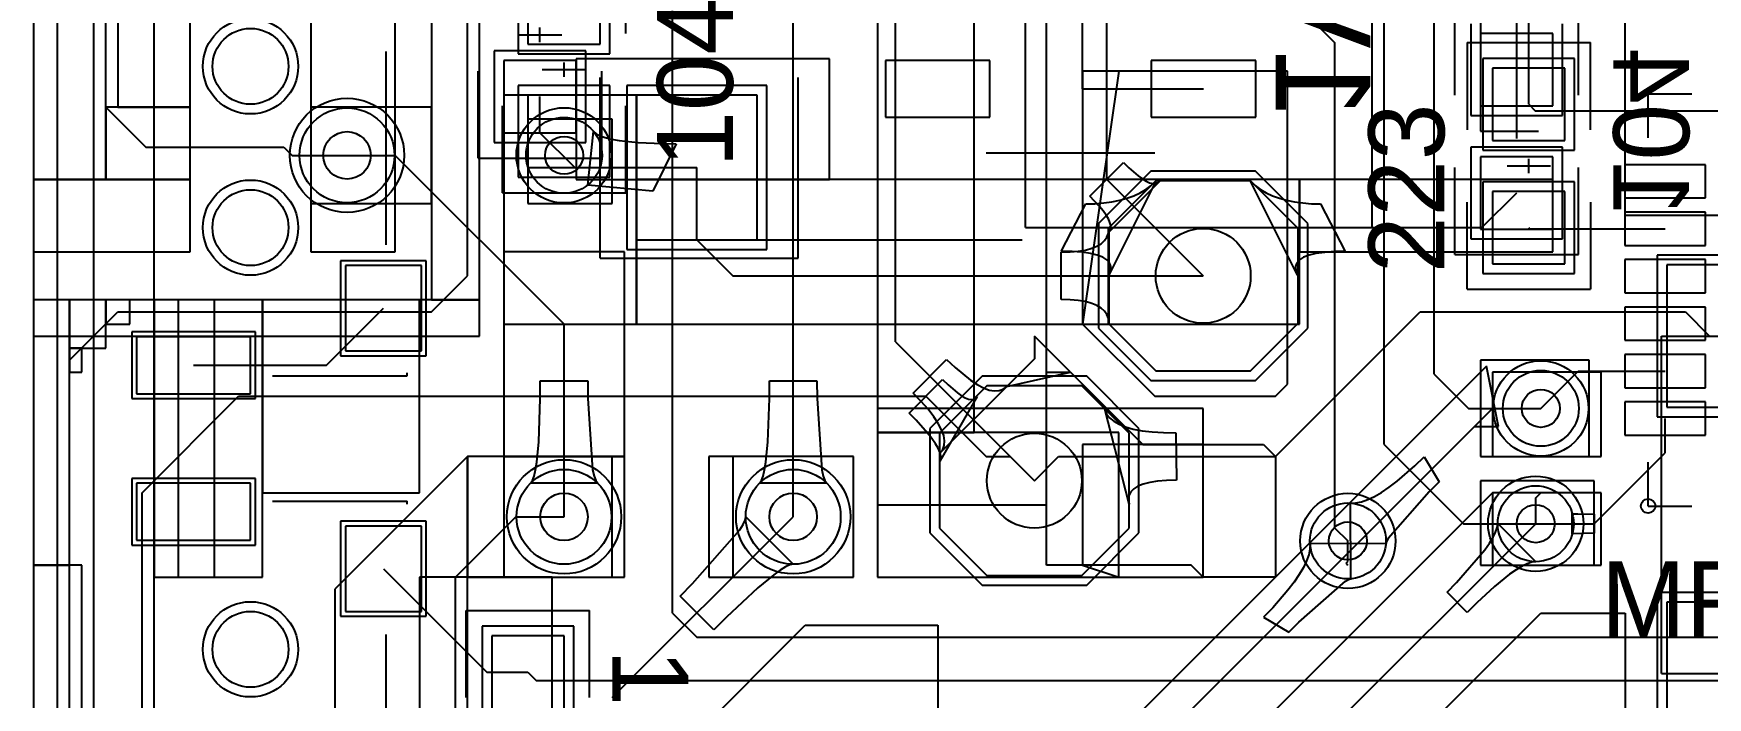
# Model space of a CAD drawing. Header units: millimetres. Extents: x 57.6 to 115.3, y 47.5 to 119.3.
# Drawn here: x 58.42 to 76.05, y 86.74 to 93.74 of the extents above; entities that cross this region are included whole.
import ezdxf

# ---------------------------------------------------------------- set-up
doc = ezdxf.new("R2010")
doc.units = ezdxf.units.MM
for name, color, linetype in [('BottomLayer', 5, 'Continuous'), ('BottomOverlay', 54, 'Continuous'), ('BottomSolder', 6, 'Continuous'), ('PadHoleLayer', 156, 'Continuous'), ('TopLayer', 1, 'Continuous'), ('TopOverlay', 2, 'Continuous'), ('TopSolder', 216, 'Continuous'), ('ViaHoleLayer', 16, 'Continuous')]:
    doc.layers.add(name, color=color, linetype=linetype)

msp = doc.modelspace()

# ---------------------------------------------------------------- linework, layer by layer
at = {"layer": 'BottomLayer'}
for p, q in [((58.42, 104.775), (58.42, 92.202)), ((59.182, 92.202), (59.182, 104.775)), ((59.182, 92.964), (59.182, 97.409)), ((68.869, 91.694), (68.869, 97.399)), ((69.469, 93.157), (69.469, 95.123)), ((74.041, 93.36), (74.041, 95.137)), ((61.341, 94.996), (61.341, 91.44)), ((62.23, 91.44), (62.23, 94.996)), ((62.992, 91.186), (62.992, 94.369)), ((72.517, 91.694), (72.517, 94.488)), ((59.309, 94.234), (59.309, 92.964)), ((60.071, 92.964), (60.071, 94.234)), ((62.611, 94.234), (62.611, 90.932)), ((63.119, 90.932), (63.119, 94.234)), ((75.184, 91.821), (75.184, 93.98)), ((74.422, 93.741), (73.66, 93.741)), ((73.66, 93.741), (73.66, 92.979)), ((74.422, 92.979), (74.422, 93.741)), ((64.135, 93.457), (63.373, 93.457)), ((63.373, 93.457), (63.373, 92.695)), ((64.135, 93.472), (64.135, 92.202)), ((66.802, 93.472), (64.135, 93.472)), ((64.135, 92.695), (64.135, 93.457)), ((66.802, 92.202), (66.802, 93.472)), ((68.492, 93.457), (67.392, 93.457)), ((67.392, 93.457), (67.392, 92.857)), ((68.492, 92.857), (68.492, 93.457)), ((71.292, 93.457), (70.192, 93.457)), ((70.192, 93.457), (70.192, 92.857)), ((71.292, 92.857), (71.292, 93.457)), ((63.373, 93.091), (63.373, 90.678)), ((64.77, 93.091), (63.373, 93.091)), ((64.77, 90.678), (64.77, 93.091)), ((66.04, 93.091), (64.77, 93.091)), ((64.77, 93.091), (64.77, 91.567)), ((66.04, 91.567), (66.04, 93.091)), ((69.469, 93.157), (70.742, 93.157)), ((59.182, 92.964), (59.602, 92.544)), ((59.182, 92.964), (59.182, 92.202)), ((60.071, 92.964), (59.182, 92.964)), ((59.309, 92.964), (60.071, 92.964)), ((60.071, 92.202), (60.071, 92.964)), ((63.754, 92.695), (63.754, 93.076)), ((73.66, 92.979), (74.422, 92.979)), ((67.392, 92.857), (68.492, 92.857)), ((70.192, 92.857), (71.292, 92.857)), ((63.373, 92.695), (64.135, 92.695)), ((63.754, 92.695), (64.12, 92.329)), ((64.257, 92.143), (64.318, 92.709)), ((64.318, 92.709), (64.346, 92.684)), ((64.346, 92.684), (64.387, 92.662)), ((64.387, 92.662), (64.441, 92.643)), ((64.441, 92.643), (64.508, 92.626)), ((64.508, 92.626), (64.589, 92.612)), ((64.589, 92.612), (64.789, 92.591)), ((64.789, 92.591), (65.042, 92.58)), ((65.189, 92.579), (64.942, 92.079)), ((65.042, 92.58), (65.189, 92.579)), ((59.602, 92.544), (61.058, 92.544)), ((61.058, 92.544), (61.146, 92.456)), ((61.146, 92.456), (61.722, 92.456)), ((74.422, 92.441), (73.66, 92.441)), ((73.66, 92.441), (73.66, 91.679)), ((74.422, 91.679), (74.422, 92.441)), ((64.12, 92.329), (65.405, 92.329)), ((65.405, 91.567), (65.405, 92.329)), ((58.42, 92.202), (59.182, 92.202)), ((58.42, 92.202), (58.42, 91.44)), ((60.071, 92.202), (58.42, 92.202)), ((59.182, 92.202), (60.071, 92.202)), ((60.071, 91.44), (60.071, 92.202)), ((64.135, 92.202), (66.802, 92.202)), ((64.942, 92.079), (64.257, 92.143)), ((64.77, 92.202), (64.77, 90.678)), ((71.755, 92.202), (64.77, 92.202)), ((70.239, 92.186), (69.739, 91.686)), ((70.24, 92.183), (69.745, 91.194)), ((70.008, 92.03), (70.074, 92.061)), ((70.074, 92.061), (70.134, 92.097)), ((70.134, 92.097), (70.19, 92.137)), ((70.19, 92.137), (70.24, 92.183)), ((71.239, 92.186), (70.239, 92.186)), ((71.733, 91.194), (71.238, 92.183)), ((71.238, 92.183), (71.288, 92.137)), ((71.739, 91.686), (71.239, 92.186)), ((71.288, 92.137), (71.344, 92.097)), ((71.344, 92.097), (71.404, 92.061)), ((71.404, 92.061), (71.47, 92.03)), ((71.755, 90.678), (71.755, 92.202)), ((71.755, 92.202), (71.755, 91.44)), ((74.422, 92.202), (71.755, 92.202)), ((73.675, 91.694), (74.041, 92.06)), ((74.422, 91.44), (74.422, 92.202)), ((69.242, 91.444), (69.502, 91.944)), ((69.502, 91.944), (69.599, 91.946)), ((69.599, 91.946), (69.691, 91.954)), ((69.691, 91.954), (69.778, 91.965)), ((69.778, 91.965), (69.86, 91.982)), ((69.86, 91.982), (69.936, 92.004)), ((69.936, 92.004), (70.008, 92.03)), ((71.47, 92.03), (71.542, 92.004)), ((71.542, 92.004), (71.618, 91.982)), ((71.618, 91.982), (71.7, 91.965)), ((71.7, 91.965), (71.787, 91.954)), ((71.787, 91.954), (71.879, 91.946)), ((71.879, 91.946), (71.976, 91.944)), ((71.976, 91.944), (72.236, 91.444)), ((68.869, 91.694), (72.517, 91.694)), ((69.739, 91.686), (69.739, 90.686)), ((69.741, 91.637), (69.746, 91.684)), ((69.746, 91.684), (69.746, 90.688)), ((71.739, 90.686), (71.739, 91.686)), ((72.517, 91.694), (73.675, 91.694)), ((73.66, 91.679), (74.422, 91.679)), ((78.867, 91.821), (75.184, 91.821)), ((64.77, 91.567), (66.04, 91.567)), ((65.405, 91.567), (68.834, 91.567)), ((65.405, 91.567), (65.786, 91.186)), ((69.62, 91.498), (69.665, 91.525)), ((69.665, 91.525), (69.701, 91.557)), ((69.701, 91.557), (69.726, 91.595)), ((69.726, 91.595), (69.741, 91.637)), ((58.42, 91.44), (60.071, 91.44)), ((61.341, 91.44), (62.23, 91.44)), ((69.36, 91.442), (69.242, 91.444)), ((69.242, 91.436), (69.338, 91.438)), ((69.242, 90.936), (69.242, 91.436)), ((69.338, 91.438), (69.424, 91.446)), ((69.463, 91.434), (69.36, 91.442)), ((69.424, 91.446), (69.499, 91.458)), ((69.551, 91.422), (69.463, 91.434)), ((69.499, 91.458), (69.565, 91.476)), ((69.624, 91.404), (69.551, 91.422)), ((69.565, 91.476), (69.62, 91.498)), ((69.682, 91.382), (69.624, 91.404)), ((69.725, 91.354), (69.682, 91.382)), ((69.753, 91.322), (69.725, 91.354)), ((71.753, 91.354), (71.725, 91.322)), ((71.796, 91.382), (71.753, 91.354)), ((71.755, 91.44), (74.422, 91.44)), ((71.854, 91.404), (71.796, 91.382)), ((71.927, 91.422), (71.854, 91.404)), ((72.118, 91.442), (71.927, 91.422)), ((72.236, 91.444), (72.118, 91.442)), ((62.611, 90.805), (62.992, 91.186)), ((65.786, 91.186), (70.739, 91.186)), ((69.745, 91.194), (69.763, 91.242)), ((69.765, 91.284), (69.753, 91.322)), ((69.763, 91.242), (69.765, 91.284)), ((71.725, 91.322), (71.713, 91.284)), ((71.713, 91.284), (71.715, 91.242)), ((71.715, 91.242), (71.733, 91.194)), ((76.523, 91.301), (75.623, 91.301)), ((75.623, 91.301), (75.623, 89.801)), ((58.42, 90.932), (58.42, 88.138)), ((58.801, 90.932), (58.42, 90.932)), ((58.42, 90.932), (58.42, 90.551)), ((63.119, 90.932), (58.42, 90.932)), ((58.801, 88.138), (58.801, 90.932)), ((58.801, 90.932), (58.801, 90.424)), ((59.182, 90.932), (58.801, 90.932)), ((58.801, 90.297), (59.309, 90.805)), ((59.182, 90.424), (59.182, 90.932)), ((59.182, 90.932), (59.182, 90.678)), ((59.436, 90.932), (59.182, 90.932)), ((59.309, 90.805), (62.611, 90.805)), ((59.436, 90.678), (59.436, 90.932)), ((62.611, 90.932), (63.119, 90.932)), ((63.119, 90.551), (63.119, 90.932)), ((69.338, 90.934), (69.242, 90.936)), ((69.424, 90.926), (69.338, 90.934)), ((69.499, 90.914), (69.424, 90.926)), ((69.565, 90.896), (69.499, 90.914)), ((69.62, 90.874), (69.565, 90.896)), ((69.665, 90.847), (69.62, 90.874)), ((69.701, 90.815), (69.665, 90.847)), ((69.726, 90.777), (69.701, 90.815)), ((71.501, 89.281), (73.025, 90.805)), ((73.025, 90.805), (75.819, 90.805)), ((75.819, 90.805), (76.073, 90.551)), ((59.182, 90.678), (59.436, 90.678)), ((63.373, 90.678), (64.77, 90.678)), ((64.77, 90.678), (71.755, 90.678)), ((69.741, 90.735), (69.726, 90.777)), ((69.739, 90.686), (70.239, 90.186)), ((69.746, 90.688), (69.741, 90.735)), ((71.239, 90.186), (71.739, 90.686)), ((58.42, 90.551), (63.119, 90.551)), ((58.801, 90.424), (59.182, 90.424)), ((58.801, 90.424), (58.801, 90.17)), ((58.928, 90.424), (58.801, 90.424)), ((58.801, 54.991), (58.801, 90.297)), ((58.928, 90.17), (58.928, 90.424)), ((58.801, 90.17), (58.928, 90.17)), ((67.641, 89.739), (67.995, 90.093)), ((67.995, 90.093), (68.052, 90.038)), ((73.724, 90.233), (69.532, 86.042)), ((70.239, 90.186), (71.239, 90.186)), ((73.85, 89.599), (73.724, 90.233)), ((73.787, 90.17), (73.787, 89.281)), ((74.93, 90.17), (73.787, 90.17)), ((74.93, 89.281), (74.93, 90.17)), ((59.563, 88.9), (60.579, 89.916)), ((60.579, 89.916), (67.818, 89.916)), ((67.818, 89.916), (68.453, 89.281)), ((68.461, 90.027), (67.961, 89.527)), ((68.052, 90.038), (68.151, 89.953)), ((68.151, 89.953), (68.195, 89.922)), ((68.195, 89.922), (68.233, 89.9)), ((69.461, 90.027), (68.461, 90.027)), ((69.961, 89.527), (69.461, 90.027)), ((67.31, 89.789), (67.31, 88.011)), ((70.739, 89.789), (67.31, 89.789)), ((68.357, 89.914), (67.967, 89.233)), ((68.233, 89.9), (68.267, 89.887)), ((68.267, 89.887), (68.296, 89.881)), ((68.296, 89.881), (68.321, 89.884)), ((68.321, 89.884), (68.341, 89.895)), ((68.341, 89.895), (68.357, 89.914)), ((69.215, 85.217), (73.787, 89.789)), ((69.958, 88.781), (69.702, 89.781)), ((69.702, 89.781), (69.721, 89.733)), ((70.739, 88.011), (70.739, 89.789)), ((73.787, 89.789), (74.295, 89.789)), ((75.623, 89.801), (76.523, 89.801)), ((67.715, 89.664), (67.641, 89.739)), ((67.835, 89.529), (67.715, 89.664)), ((69.532, 85.534), (73.596, 89.599)), ((69.721, 89.733), (69.753, 89.691)), ((69.753, 89.691), (69.797, 89.653)), ((69.797, 89.653), (69.853, 89.621)), ((69.853, 89.621), (69.922, 89.593)), ((69.922, 89.593), (70.003, 89.571)), ((70.003, 89.571), (70.097, 89.553)), ((73.596, 89.599), (73.85, 89.599)), ((67.881, 89.47), (67.835, 89.529)), ((67.919, 89.417), (67.881, 89.47)), ((67.947, 89.369), (67.919, 89.417)), ((67.961, 89.527), (67.961, 88.527)), ((69.961, 88.527), (69.961, 89.527)), ((70.097, 89.553), (70.203, 89.541)), ((70.203, 89.541), (70.321, 89.533)), ((70.321, 89.533), (70.452, 89.531)), ((70.452, 89.531), (70.458, 89.031)), ((62.992, 89.281), (61.595, 87.884)), ((62.992, 89.281), (62.992, 88.011)), ((64.516, 89.281), (62.992, 89.281)), ((62.992, 78.994), (62.992, 89.281)), ((64.516, 88.011), (64.516, 89.281)), ((65.532, 89.281), (65.532, 88.011)), ((67.056, 89.281), (65.532, 89.281)), ((67.056, 88.011), (67.056, 89.281)), ((67.966, 89.327), (67.947, 89.369)), ((67.975, 89.29), (67.966, 89.327)), ((67.967, 89.233), (67.976, 89.259)), ((67.976, 89.259), (67.975, 89.29)), ((68.453, 89.281), (68.707, 89.281)), ((68.707, 89.281), (68.961, 89.027)), ((68.961, 89.027), (69.215, 89.281)), ((69.215, 89.281), (71.501, 89.281)), ((72.967, 89.184), (73.066, 89.28)), ((73.066, 89.28), (73.225, 89.015)), ((73.787, 89.281), (74.93, 89.281)), ((72.783, 89.023), (72.967, 89.184)), ((59.563, 74.803), (59.563, 88.9)), ((69.957, 88.871), (69.951, 88.829)), ((69.976, 88.909), (69.957, 88.871)), ((70.007, 88.941), (69.976, 88.909)), ((70.051, 88.969), (70.007, 88.941)), ((70.107, 88.991), (70.051, 88.969)), ((73.787, 88.9), (70.104, 85.217)), ((70.176, 89.009), (70.107, 88.991)), ((70.257, 89.021), (70.176, 89.009)), ((70.351, 89.029), (70.257, 89.021)), ((70.458, 89.031), (70.351, 89.029)), ((72.473, 88.827), (72.543, 88.86)), ((72.543, 88.86), (72.618, 88.904)), ((72.618, 88.904), (72.698, 88.958)), ((73.119, 88.908), (72.687, 88.418)), ((72.698, 88.958), (72.783, 89.023)), ((73.225, 89.015), (73.119, 88.908)), ((73.787, 88.9), (73.787, 88.138)), ((74.93, 88.9), (73.787, 88.9)), ((74.295, 88.9), (73.787, 88.9)), ((74.241, 88.846), (74.295, 88.9)), ((74.93, 88.138), (74.93, 88.9)), ((69.951, 88.829), (69.958, 88.781)), ((72.292, 88.791), (72.347, 88.792)), ((72.295, 87.993), (72.292, 88.791)), ((72.347, 88.792), (72.408, 88.804)), ((72.408, 88.804), (72.473, 88.827)), ((74.241, 88.573), (74.241, 88.846)), ((62.865, 88.011), (63.5, 88.646)), ((63.5, 88.646), (64.008, 88.646)), ((64.516, 86.741), (66.421, 88.646)), ((65.362, 87.942), (65.859, 88.509)), ((65.859, 88.509), (65.893, 88.566)), ((65.893, 88.566), (65.914, 88.612)), ((65.914, 88.612), (65.921, 88.646)), ((65.921, 88.646), (66.421, 88.146)), ((67.961, 88.527), (68.461, 88.027)), ((69.461, 88.027), (69.961, 88.527)), ((69.723, 84.056), (74.241, 88.573)), ((69.723, 84.056), (74.241, 88.573)), ((73.819, 88.485), (73.835, 88.533)), ((73.835, 88.533), (73.841, 88.574)), ((73.841, 88.574), (74.241, 88.173)), ((71.864, 88.363), (71.863, 88.308)), ((72.662, 88.36), (71.864, 88.363)), ((72.669, 88.385), (72.662, 88.36)), ((72.687, 88.418), (72.669, 88.385)), ((73.707, 88.299), (73.755, 88.368)), ((73.755, 88.368), (73.792, 88.43)), ((73.792, 88.43), (73.819, 88.485)), ((71.828, 88.182), (71.795, 88.112)), ((71.851, 88.247), (71.828, 88.182)), ((71.863, 88.308), (71.851, 88.247)), ((73.408, 87.955), (73.707, 88.299)), ((74.2, 88.168), (74.152, 88.152)), ((74.241, 88.173), (74.2, 88.168)), ((58.42, 88.138), (58.42, 53.721)), ((58.928, 88.138), (58.42, 88.138)), ((58.42, 88.138), (58.801, 88.138)), ((58.928, 53.721), (58.928, 88.138)), ((62.484, 88.011), (62.484, 79.375)), ((63.881, 88.011), (62.484, 88.011)), ((62.865, 80.137), (62.865, 88.011)), ((62.992, 88.011), (64.516, 88.011)), ((63.881, 79.375), (63.881, 88.011)), ((65.532, 88.011), (67.056, 88.011)), ((66.217, 88.036), (66.05, 87.898)), ((66.284, 88.084), (66.217, 88.036)), ((66.341, 88.118), (66.284, 88.084)), ((66.387, 88.139), (66.341, 88.118)), ((66.421, 88.146), (66.387, 88.139)), ((67.31, 88.011), (70.739, 88.011)), ((68.461, 88.027), (69.461, 88.027)), ((71.751, 88.037), (71.697, 87.957)), ((71.795, 88.112), (71.751, 88.037)), ((72.237, 87.968), (72.27, 87.986)), ((72.27, 87.986), (72.295, 87.993)), ((73.787, 88.138), (74.93, 88.138)), ((73.966, 88.04), (73.808, 87.912)), ((74.035, 88.088), (73.966, 88.04)), ((74.097, 88.125), (74.035, 88.088)), ((74.152, 88.152), (74.097, 88.125)), ((61.595, 87.884), (61.595, 79.248)), ((65.231, 87.809), (65.362, 87.942)), ((65.584, 87.456), (65.231, 87.809)), ((66.05, 87.898), (65.717, 87.587)), ((71.632, 87.872), (71.471, 87.688)), ((71.697, 87.957), (71.632, 87.872)), ((71.747, 87.536), (72.237, 87.968)), ((73.307, 87.852), (73.408, 87.955)), ((73.519, 87.639), (73.307, 87.852)), ((73.808, 87.912), (73.622, 87.741)), ((71.471, 87.688), (71.375, 87.589)), ((71.882, 85.217), (74.295, 87.63)), ((73.622, 87.741), (73.519, 87.639)), ((74.295, 87.63), (75.184, 87.63)), ((75.184, 87.63), (75.184, 85.217)), ((76.523, 87.745), (75.623, 87.745)), ((75.623, 87.745), (75.623, 86.245)), ((65.278, 86.233), (66.548, 87.503)), ((65.717, 87.587), (65.584, 87.456)), ((66.548, 87.503), (67.945, 87.503)), ((67.945, 87.503), (67.945, 83.185)), ((71.375, 87.589), (71.64, 87.43)), ((71.64, 87.43), (71.747, 87.536))]:
    msp.add_line(p, q, dxfattribs=at)
for centre, radius in [((60.706, 93.394), 0.4), ((61.722, 92.456), 0.5), ((64.008, 92.456), 0.4), ((60.706, 91.694), 0.4), ((74.295, 89.789), 0.4), ((64.008, 88.646), 0.5), ((66.421, 88.646), 0.5), ((74.241, 88.573), 0.4), ((72.263, 88.392), 0.4), ((60.706, 87.249), 0.4)]:
    msp.add_circle(centre, radius, dxfattribs=at)
at = {"layer": 'BottomOverlay'}
for p, q in [((73.391, 93.091), (73.391, 94.01)), ((74.691, 93.091), (74.691, 94.01)), ((63.754, 93.726), (63.754, 93.802)), ((63.525, 93.726), (63.983, 93.726)), ((63.754, 93.65), (63.754, 93.726)), ((63.104, 92.426), (63.104, 93.345)), ((64.389, 91.93), (64.389, 93.276)), ((64.404, 92.426), (64.404, 93.345)), ((66.472, 91.93), (66.472, 93.276)), ((74.041, 92.71), (74.041, 92.786)), ((64.389, 91.371), (64.389, 92.59)), ((73.812, 92.71), (74.27, 92.71)), ((74.041, 92.634), (74.041, 92.71)), ((63.104, 92.426), (64.404, 92.426)), ((64.389, 91.371), (64.389, 92.435)), ((66.472, 91.371), (66.472, 92.514)), ((68.453, 92.481), (70.231, 92.481)), ((73.391, 91.41), (73.391, 92.329)), ((74.691, 91.41), (74.691, 92.329)), ((66.472, 91.371), (66.472, 92.181)), ((64.389, 91.371), (66.472, 91.371)), ((73.391, 91.41), (74.691, 91.41)), ((75.565, 86.995), (75.565, 90.551)), ((75.565, 90.551), (78.359, 90.551)), ((75.565, 86.995), (78.359, 86.995))]:
    msp.add_line(p, q, dxfattribs=at)
at = {"layer": 'BottomSolder'}
for p, q in [((73.558, 93.843), (73.558, 92.877)), ((74.524, 92.877), (74.524, 93.843)), ((64.237, 93.559), (63.271, 93.559)), ((63.271, 93.559), (63.271, 92.593)), ((64.237, 92.593), (64.237, 93.559)), ((68.492, 93.457), (67.392, 93.457)), ((67.392, 93.457), (67.392, 92.857)), ((68.492, 92.857), (68.492, 93.457)), ((71.292, 93.457), (70.192, 93.457)), ((70.192, 93.457), (70.192, 92.857)), ((71.292, 92.857), (71.292, 93.457)), ((66.142, 93.193), (64.668, 93.193)), ((64.668, 93.193), (64.668, 91.465)), ((66.142, 91.465), (66.142, 93.193)), ((67.392, 92.857), (68.492, 92.857)), ((70.192, 92.857), (71.292, 92.857)), ((73.558, 92.877), (74.524, 92.877)), ((63.271, 92.593), (64.237, 92.593)), ((74.524, 92.543), (73.558, 92.543)), ((73.558, 92.543), (73.558, 91.577)), ((74.524, 91.577), (74.524, 92.543)), ((70.188, 92.288), (69.637, 91.737)), ((71.29, 92.288), (70.188, 92.288)), ((71.841, 91.737), (71.29, 92.288)), ((69.637, 91.737), (69.637, 90.635)), ((71.841, 90.635), (71.841, 91.737)), ((73.558, 91.577), (74.524, 91.577)), ((64.668, 91.465), (66.142, 91.465)), ((76.625, 91.403), (75.521, 91.403)), ((75.521, 91.403), (75.521, 89.699)), ((69.637, 90.635), (70.188, 90.084)), ((71.29, 90.084), (71.841, 90.635)), ((68.41, 90.129), (67.859, 89.578)), ((69.512, 90.129), (68.41, 90.129)), ((70.063, 89.578), (69.512, 90.129)), ((70.188, 90.084), (71.29, 90.084)), ((67.859, 89.578), (67.859, 88.476)), ((70.063, 88.476), (70.063, 89.578)), ((75.521, 89.699), (76.625, 89.699)), ((67.859, 88.476), (68.41, 87.925)), ((69.512, 87.925), (70.063, 88.476)), ((68.41, 87.925), (69.512, 87.925)), ((76.625, 87.847), (75.521, 87.847)), ((75.521, 87.847), (75.521, 86.143))]:
    msp.add_line(p, q, dxfattribs=at)
for centre, radius in [((60.706, 93.394), 0.502), ((61.722, 92.456), 0.602), ((64.008, 92.456), 0.502), ((60.706, 91.694), 0.502), ((74.295, 89.789), 0.502), ((64.008, 88.646), 0.602), ((66.421, 88.646), 0.602), ((74.241, 88.573), 0.502), ((72.263, 88.392), 0.502), ((60.706, 87.249), 0.502)]:
    msp.add_circle(centre, radius, dxfattribs=at)
at = {"layer": 'PadHoleLayer'}
for centre, radius in [((60.706, 93.394), 0.4), ((60.706, 91.694), 0.4), ((70.739, 91.186), 0.5), ((68.961, 89.027), 0.5), ((60.706, 87.249), 0.4)]:
    msp.add_circle(centre, radius, dxfattribs=at)
at = {"layer": 'TopLayer'}
for p, q in [((67.31, 103.632), (67.31, 88.773)), ((69.088, 88.773), (69.088, 103.632)), ((67.499, 90.489), (67.499, 103.378)), ((67.31, 103.124), (67.31, 89.535)), ((68.326, 89.535), (68.326, 103.124)), ((73.171, 90.151), (73.171, 100.095)), ((73.66, 99.568), (73.66, 92.71)), ((74.041, 92.71), (74.041, 99.568)), ((58.42, 99.187), (58.42, 56.515)), ((59.055, 56.515), (59.055, 99.187)), ((74.168, 92.994), (74.168, 98.552)), ((58.674, 56.663), (58.674, 97.061)), ((69.723, 92.202), (69.723, 96.52)), ((72.644, 89.408), (72.644, 95.504)), ((71.247, 94.52), (72.127, 93.641)), ((59.69, 78.341), (59.69, 94.428)), ((63.627, 94.391), (63.627, 93.629)), ((64.389, 93.629), (64.389, 94.391)), ((66.421, 88.646), (66.421, 94.376)), ((65.151, 87.63), (65.151, 93.98)), ((63.627, 93.629), (64.389, 93.629)), ((72.127, 88.528), (72.127, 93.641)), ((69.469, 93.345), (69.469, 90.678)), ((71.628, 93.345), (69.469, 93.345)), ((69.85, 93.345), (69.469, 90.678)), ((71.628, 93.345), (69.85, 93.345)), ((71.628, 90.678), (71.628, 93.345)), ((71.628, 90.043), (71.628, 93.345)), ((74.549, 93.375), (73.787, 93.375)), ((73.787, 93.375), (73.787, 92.613)), ((74.549, 92.613), (74.549, 93.375)), ((64.389, 93.091), (63.627, 93.091)), ((63.627, 93.091), (63.627, 92.329)), ((64.389, 92.329), (64.389, 93.091)), ((61.341, 92.964), (61.341, 91.948)), ((62.611, 92.964), (61.341, 92.964)), ((62.611, 91.948), (62.611, 92.964)), ((74.168, 92.994), (74.236, 92.926)), ((74.236, 92.926), (76.347, 92.926)), ((63.627, 92.837), (63.627, 91.948)), ((64.516, 92.837), (63.627, 92.837)), ((64.516, 91.948), (64.516, 92.837)), ((73.66, 92.71), (74.041, 92.71)), ((73.787, 92.613), (74.549, 92.613)), ((61.722, 92.456), (62.23, 92.456)), ((62.23, 92.456), (64.008, 90.678)), ((63.627, 92.329), (64.389, 92.329)), ((69.546, 92.025), (69.9, 92.379)), ((69.9, 92.379), (69.956, 92.325)), ((69.956, 92.325), (70.055, 92.239)), ((70.055, 92.239), (70.099, 92.208)), ((70.099, 92.208), (70.139, 92.184)), ((76.028, 92.357), (75.178, 92.357)), ((75.178, 92.357), (75.178, 92.007)), ((76.028, 92.007), (76.028, 92.357)), ((69.723, 92.202), (70.739, 91.186)), ((70.239, 92.186), (69.739, 91.686)), ((70.279, 92.18), (69.745, 91.646)), ((70.139, 92.184), (70.175, 92.168)), ((70.175, 92.168), (70.207, 92.16)), ((70.207, 92.16), (70.235, 92.159)), ((70.235, 92.159), (70.259, 92.165)), ((71.239, 92.186), (70.239, 92.186)), ((70.259, 92.165), (70.279, 92.18)), ((71.739, 91.686), (71.239, 92.186)), ((74.549, 92.075), (73.787, 92.075)), ((73.787, 92.075), (73.787, 91.313)), ((74.549, 91.313), (74.549, 92.075)), ((61.341, 91.948), (62.611, 91.948)), ((63.627, 91.948), (64.516, 91.948)), ((69.647, 91.918), (69.546, 92.025)), ((69.686, 91.87), (69.647, 91.918)), ((69.717, 91.826), (69.686, 91.87)), ((75.178, 92.007), (76.028, 92.007)), ((76.028, 91.857), (75.178, 91.857)), ((75.178, 91.857), (75.178, 91.507)), ((76.028, 91.507), (76.028, 91.857)), ((69.741, 91.786), (69.717, 91.826)), ((69.739, 91.686), (69.739, 90.686)), ((69.757, 91.75), (69.741, 91.786)), ((69.765, 91.718), (69.757, 91.75)), ((69.76, 91.666), (69.766, 91.69)), ((69.766, 91.69), (69.765, 91.718)), ((71.739, 90.686), (71.739, 91.686)), ((74.168, 91.694), (74.18, 91.682)), ((74.18, 91.682), (75.603, 91.682)), ((69.745, 91.646), (69.76, 91.666)), ((75.178, 91.507), (76.028, 91.507)), ((63.373, 91.44), (63.373, 89.281)), ((64.643, 91.44), (63.373, 91.44)), ((64.643, 89.281), (64.643, 91.44)), ((76.028, 91.357), (75.178, 91.357)), ((75.178, 91.357), (75.178, 91.007)), ((76.028, 91.007), (76.028, 91.357)), ((62.506, 91.294), (61.706, 91.294)), ((61.706, 91.294), (61.706, 90.394)), ((62.506, 90.394), (62.506, 91.294)), ((73.787, 91.313), (74.549, 91.313)), ((75.178, 91.007), (76.028, 91.007)), ((59.69, 90.932), (59.69, 88.011)), ((60.325, 90.932), (59.69, 90.932)), ((59.944, 90.932), (59.944, 88.011)), ((60.833, 90.932), (59.944, 90.932)), ((60.325, 88.011), (60.325, 90.932)), ((60.833, 90.932), (60.833, 88.9)), ((62.484, 90.932), (60.833, 90.932)), ((60.833, 88.011), (60.833, 90.932)), ((61.506, 90.244), (62.106, 90.844)), ((62.484, 88.9), (62.484, 90.932)), ((76.028, 90.857), (75.178, 90.857)), ((75.178, 90.857), (75.178, 90.507)), ((76.028, 90.507), (76.028, 90.857)), ((64.008, 88.646), (64.008, 90.678)), ((69.469, 90.678), (71.628, 90.678)), ((69.469, 90.678), (70.231, 89.916)), ((69.739, 90.686), (70.239, 90.186)), ((71.239, 90.186), (71.739, 90.686)), ((60.706, 90.544), (59.506, 90.544)), ((59.506, 90.544), (59.506, 89.944)), ((60.706, 89.944), (60.706, 90.544)), ((67.499, 90.489), (68.961, 89.027)), ((69.342, 90.17), (68.961, 90.551)), ((68.961, 90.551), (68.961, 90.31)), ((75.178, 90.507), (76.028, 90.507)), ((61.706, 90.394), (62.506, 90.394)), ((67.683, 89.951), (68.037, 90.305)), ((68.037, 90.305), (68.126, 90.219)), ((68.961, 90.31), (68.671, 90.021)), ((73.66, 90.297), (73.66, 89.281)), ((74.803, 90.297), (73.66, 90.297)), ((74.803, 89.281), (74.803, 90.297)), ((76.028, 90.357), (75.178, 90.357)), ((75.178, 90.357), (75.178, 90.007)), ((76.028, 90.007), (76.028, 90.357)), ((60.106, 90.244), (61.506, 90.244)), ((68.126, 90.219), (68.287, 90.086)), ((68.671, 90.021), (69.342, 90.17)), ((69.088, 88.138), (69.088, 90.17)), ((69.088, 90.17), (69.342, 90.17)), ((69.342, 90.17), (70.104, 89.408)), ((70.239, 90.186), (71.239, 90.186)), ((73.171, 90.151), (73.533, 89.789)), ((74.295, 89.789), (74.688, 90.182)), ((74.688, 90.182), (75.603, 90.182)), ((59.506, 89.944), (60.706, 89.944)), ((63.757, 89.893), (63.758, 90.079)), ((63.758, 90.079), (64.258, 90.079)), ((64.258, 90.079), (64.259, 89.893)), ((66.17, 89.893), (66.171, 90.079)), ((66.171, 90.079), (66.671, 90.079)), ((66.671, 90.079), (66.672, 89.893)), ((67.769, 89.862), (67.683, 89.951)), ((68.461, 90.027), (67.961, 89.527)), ((68.671, 90.021), (67.967, 89.317)), ((68.287, 90.086), (68.359, 90.039)), ((68.359, 90.039), (68.425, 90.004)), ((68.425, 90.004), (68.486, 89.982)), ((69.461, 90.027), (68.461, 90.027)), ((68.486, 89.982), (68.541, 89.973)), ((68.541, 89.973), (68.59, 89.976)), ((68.59, 89.976), (68.634, 89.992)), ((68.634, 89.992), (68.671, 90.021)), ((69.961, 89.527), (69.461, 90.027)), ((70.231, 89.916), (71.501, 89.916)), ((71.501, 89.916), (71.628, 90.043)), ((75.178, 90.007), (76.028, 90.007)), ((63.741, 89.438), (63.757, 89.893)), ((64.259, 89.893), (64.309, 89.14)), ((66.154, 89.438), (66.17, 89.893)), ((66.672, 89.893), (66.722, 89.14)), ((67.841, 89.779), (67.769, 89.862)), ((67.902, 89.701), (67.841, 89.779)), ((73.533, 89.789), (74.295, 89.789)), ((76.028, 89.857), (75.178, 89.857)), ((75.178, 89.857), (75.178, 89.507)), ((76.028, 89.507), (76.028, 89.857)), ((67.949, 89.629), (67.902, 89.701)), ((67.984, 89.563), (67.949, 89.629)), ((75.603, 89.319), (75.603, 89.682)), ((63.721, 89.222), (63.741, 89.438)), ((66.134, 89.222), (66.154, 89.438)), ((67.31, 89.535), (67.31, 88.011)), ((69.85, 89.535), (67.31, 89.535)), ((67.31, 89.535), (68.326, 89.535)), ((67.961, 89.527), (67.961, 88.527)), ((68.006, 89.502), (67.984, 89.563)), ((67.996, 89.354), (68.012, 89.398)), ((68.015, 89.447), (68.006, 89.502)), ((68.012, 89.398), (68.015, 89.447)), ((70.739, 89.408), (69.469, 89.408)), ((69.469, 89.408), (69.469, 88.138)), ((69.85, 88.011), (69.85, 89.535)), ((69.961, 88.527), (69.961, 89.527)), ((70.104, 89.408), (71.374, 89.408)), ((70.739, 88.011), (70.739, 89.408)), ((71.374, 89.408), (71.501, 89.281)), ((72.644, 89.408), (73.479, 88.573)), ((75.178, 89.507), (76.028, 89.507)), ((63.373, 89.281), (64.643, 89.281)), ((63.373, 89.281), (63.373, 88.011)), ((64.643, 89.281), (63.373, 89.281)), ((63.707, 89.14), (63.721, 89.222)), ((64.643, 88.011), (64.643, 89.281)), ((65.786, 89.281), (65.786, 88.011)), ((67.056, 89.281), (65.786, 89.281)), ((66.12, 89.14), (66.134, 89.222)), ((67.056, 88.011), (67.056, 89.281)), ((67.967, 89.317), (67.996, 89.354)), ((71.501, 89.281), (71.501, 88.011)), ((73.66, 89.281), (74.803, 89.281)), ((74.857, 88.573), (75.603, 89.319)), ((63.674, 89.029), (63.692, 89.076)), ((63.692, 89.076), (63.707, 89.14)), ((64.309, 89.14), (64.324, 89.076)), ((64.324, 89.076), (64.342, 89.029)), ((66.087, 89.029), (66.105, 89.076)), ((66.105, 89.076), (66.12, 89.14)), ((66.722, 89.14), (66.737, 89.076)), ((66.737, 89.076), (66.755, 89.029)), ((60.706, 88.999), (59.506, 88.999)), ((59.506, 88.999), (59.506, 88.399)), ((60.706, 88.399), (60.706, 88.999)), ((60.833, 88.9), (62.484, 88.9)), ((63.654, 88.999), (63.674, 89.029)), ((64.362, 88.999), (63.654, 88.999)), ((64.342, 89.029), (64.362, 88.999)), ((66.067, 88.999), (66.087, 89.029)), ((66.775, 88.999), (66.067, 88.999)), ((66.755, 89.029), (66.775, 88.999)), ((73.66, 89.027), (73.66, 88.138)), ((74.857, 89.027), (73.66, 89.027)), ((74.857, 88.138), (74.857, 89.027)), ((67.31, 88.773), (69.088, 88.773)), ((74.626, 88.465), (74.626, 88.682)), ((74.626, 88.682), (74.628, 88.68)), ((62.506, 88.549), (61.706, 88.549)), ((61.706, 88.549), (61.706, 87.649)), ((62.506, 87.649), (62.506, 88.549)), ((67.961, 88.527), (68.461, 88.027)), ((69.461, 88.027), (69.961, 88.527)), ((72.127, 88.528), (72.263, 88.392)), ((73.479, 88.573), (74.241, 88.573)), ((74.241, 88.573), (74.857, 88.573)), ((74.628, 88.68), (74.636, 88.679)), ((74.636, 88.679), (74.647, 88.678)), ((74.647, 88.678), (74.685, 88.676)), ((74.685, 88.676), (74.857, 88.673)), ((74.857, 88.673), (74.857, 88.473)), ((59.506, 88.399), (60.706, 88.399)), ((72.263, 88.176), (72.263, 88.392)), ((74.857, 88.473), (74.626, 88.465)), ((72.244, 88.157), (72.263, 88.176)), ((72.244, 88.157), (72.263, 88.138)), ((59.69, 88.011), (60.325, 88.011)), ((59.944, 88.011), (60.833, 88.011)), ((62.106, 88.099), (63.195, 87.01)), ((63.373, 88.011), (64.643, 88.011)), ((65.786, 88.011), (67.056, 88.011)), ((67.31, 88.011), (69.85, 88.011)), ((68.461, 88.027), (69.461, 88.027)), ((70.612, 88.138), (69.088, 88.138)), ((69.469, 88.138), (69.85, 88.011)), ((69.85, 88.011), (70.739, 88.011)), ((70.739, 88.011), (70.612, 88.138)), ((71.501, 88.011), (70.739, 88.011)), ((73.66, 88.138), (74.857, 88.138)), ((61.706, 87.649), (62.506, 87.649)), ((65.151, 87.63), (65.405, 87.376)), ((64.008, 87.391), (63.246, 87.391)), ((63.246, 87.391), (63.246, 86.629)), ((64.008, 86.629), (64.008, 87.391)), ((65.405, 87.376), (77.724, 87.376)), ((63.195, 87.01), (63.627, 87.01)), ((63.627, 87.01), (63.715, 86.922)), ((63.715, 86.922), (77.31, 86.922))]:
    msp.add_line(p, q, dxfattribs=at)
for centre, radius in [((60.706, 93.394), 0.4), ((61.722, 92.456), 0.5), ((64.008, 92.456), 0.4), ((60.706, 91.694), 0.4), ((74.295, 89.789), 0.4), ((64.008, 88.646), 0.5), ((66.421, 88.646), 0.5), ((74.241, 88.573), 0.4), ((72.263, 88.392), 0.4), ((60.706, 87.249), 0.4)]:
    msp.add_circle(centre, radius, dxfattribs=at)
at = {"layer": 'TopOverlay'}
for p, q in [((64.658, 93.741), (64.658, 94.66)), ((59.69, 90.775), (59.69, 94.313)), ((73.518, 93.644), (74.818, 93.644)), ((73.518, 93.644), (73.518, 92.725)), ((74.818, 92.725), (74.818, 93.644)), ((62.136, 91.514), (62.136, 93.552)), ((63.779, 93.36), (64.237, 93.36)), ((64.008, 93.36), (64.008, 93.436)), ((64.008, 93.284), (64.008, 93.36)), ((75.425, 93.104), (75.887, 93.104)), ((75.425, 92.642), (75.425, 93.104)), ((63.358, 92.06), (63.358, 92.979)), ((64.658, 92.06), (64.658, 92.979)), ((74.168, 92.344), (74.168, 92.42)), ((73.939, 92.344), (74.397, 92.344)), ((74.168, 92.268), (74.168, 92.344)), ((63.358, 92.06), (64.658, 92.06)), ((73.518, 91.044), (73.518, 91.963)), ((74.818, 91.963), (74.818, 91.044)), ((73.518, 91.044), (74.818, 91.044)), ((60.937, 90.131), (62.357, 90.131)), ((62.357, 90.131), (62.357, 90.164)), ((75.425, 88.76), (75.425, 89.222)), ((60.937, 88.812), (62.357, 88.812)), ((62.357, 88.78), (62.357, 88.812)), ((75.425, 88.76), (75.887, 88.76)), ((59.69, 84.63), (59.69, 88.168)), ((62.977, 87.66), (64.277, 87.66)), ((62.977, 86.741), (62.977, 87.66)), ((64.277, 86.741), (64.277, 87.66)), ((62.136, 85.369), (62.136, 87.407))]:
    msp.add_line(p, q, dxfattribs=at)
msp.add_circle((75.425, 88.76), 0.0762, dxfattribs=at)
at = {"layer": 'TopSolder'}
for p, q in [((63.525, 94.493), (63.525, 93.527)), ((64.491, 93.527), (64.491, 94.493)), ((63.525, 93.527), (64.491, 93.527)), ((74.651, 93.477), (73.685, 93.477)), ((73.685, 93.477), (73.685, 92.511)), ((74.651, 92.511), (74.651, 93.477)), ((64.491, 93.193), (63.525, 93.193)), ((63.525, 93.193), (63.525, 92.227)), ((64.491, 92.227), (64.491, 93.193)), ((73.685, 92.511), (74.651, 92.511)), ((63.525, 92.227), (64.491, 92.227)), ((70.188, 92.288), (69.637, 91.737)), ((71.29, 92.288), (70.188, 92.288)), ((71.841, 91.737), (71.29, 92.288)), ((76.028, 92.357), (75.178, 92.357)), ((75.178, 92.357), (75.178, 92.007)), ((76.028, 92.007), (76.028, 92.357)), ((74.651, 92.177), (73.685, 92.177)), ((73.685, 92.177), (73.685, 91.211)), ((74.651, 91.211), (74.651, 92.177)), ((75.178, 92.007), (76.028, 92.007)), ((76.028, 91.857), (75.178, 91.857)), ((75.178, 91.857), (75.178, 91.507)), ((76.028, 91.507), (76.028, 91.857)), ((69.637, 91.737), (69.637, 90.635)), ((71.841, 90.635), (71.841, 91.737)), ((75.178, 91.507), (76.028, 91.507)), ((62.557, 91.345), (61.655, 91.345)), ((61.655, 91.345), (61.655, 90.343)), ((62.557, 90.343), (62.557, 91.345)), ((76.028, 91.357), (75.178, 91.357)), ((75.178, 91.357), (75.178, 91.007)), ((76.028, 91.007), (76.028, 91.357)), ((73.685, 91.211), (74.651, 91.211)), ((75.178, 91.007), (76.028, 91.007)), ((76.028, 90.857), (75.178, 90.857)), ((75.178, 90.857), (75.178, 90.507)), ((76.028, 90.507), (76.028, 90.857)), ((69.637, 90.635), (70.188, 90.084)), ((71.29, 90.084), (71.841, 90.635)), ((60.757, 90.595), (59.455, 90.595)), ((59.455, 90.595), (59.455, 89.893)), ((60.757, 89.893), (60.757, 90.595)), ((75.178, 90.507), (76.028, 90.507)), ((61.655, 90.343), (62.557, 90.343)), ((76.028, 90.357), (75.178, 90.357)), ((75.178, 90.357), (75.178, 90.007)), ((76.028, 90.007), (76.028, 90.357)), ((68.41, 90.129), (67.859, 89.578)), ((69.512, 90.129), (68.41, 90.129)), ((70.063, 89.578), (69.512, 90.129)), ((70.188, 90.084), (71.29, 90.084)), ((75.178, 90.007), (76.028, 90.007)), ((59.455, 89.893), (60.757, 89.893)), ((76.028, 89.857), (75.178, 89.857)), ((75.178, 89.857), (75.178, 89.507)), ((76.028, 89.507), (76.028, 89.857)), ((67.859, 89.578), (67.859, 88.476)), ((70.063, 88.476), (70.063, 89.578)), ((75.178, 89.507), (76.028, 89.507)), ((60.757, 89.05), (59.455, 89.05)), ((59.455, 89.05), (59.455, 88.348)), ((60.757, 88.348), (60.757, 89.05)), ((62.557, 88.6), (61.655, 88.6)), ((61.655, 88.6), (61.655, 87.598)), ((62.557, 87.598), (62.557, 88.6)), ((59.455, 88.348), (60.757, 88.348)), ((67.859, 88.476), (68.41, 87.925)), ((69.512, 87.925), (70.063, 88.476)), ((68.41, 87.925), (69.512, 87.925)), ((61.655, 87.598), (62.557, 87.598)), ((64.11, 87.493), (63.144, 87.493)), ((63.144, 87.493), (63.144, 86.527)), ((64.11, 86.527), (64.11, 87.493))]:
    msp.add_line(p, q, dxfattribs=at)
for centre, radius in [((60.706, 93.394), 0.502), ((61.722, 92.456), 0.602), ((64.008, 92.456), 0.502), ((60.706, 91.694), 0.502), ((74.295, 89.789), 0.502), ((64.008, 88.646), 0.602), ((66.421, 88.646), 0.602), ((74.241, 88.573), 0.502), ((72.263, 88.392), 0.502), ((60.706, 87.249), 0.502)]:
    msp.add_circle(centre, radius, dxfattribs=at)
at = {"layer": 'ViaHoleLayer'}
for centre, radius in [((61.722, 92.456), 0.25), ((64.008, 92.456), 0.2), ((74.295, 89.789), 0.2), ((64.008, 88.646), 0.25), ((66.421, 88.646), 0.25), ((74.241, 88.573), 0.2), ((72.263, 88.392), 0.2)]:
    msp.add_circle(centre, radius, dxfattribs=at)

# ---------------------------------------------------------------- texts
at = {"layer": 'BottomOverlay', "text_generation_flag": 2}
for s, height, p in [('1V8', 1, (71.501, 92.837)), ('104', 0.8, (75.057, 91.807))]:
    msp.add_text(s, height=height, rotation=270, dxfattribs=at).set_placement(p)
at = {"layer": 'TopOverlay'}
for s, rotation, p in [('104', 90, (65.786, 92.329)), ('223', 90, (73.279, 91.216)), ('104', 270, (64.516, 87.249))]:
    msp.add_text(s, height=0.8, rotation=rotation, dxfattribs=at).set_placement(p)
msp.add_text('MPU6050', height=0.8, dxfattribs=at).set_placement((74.93, 87.376))

doc.saveas('drawing.dxf')
